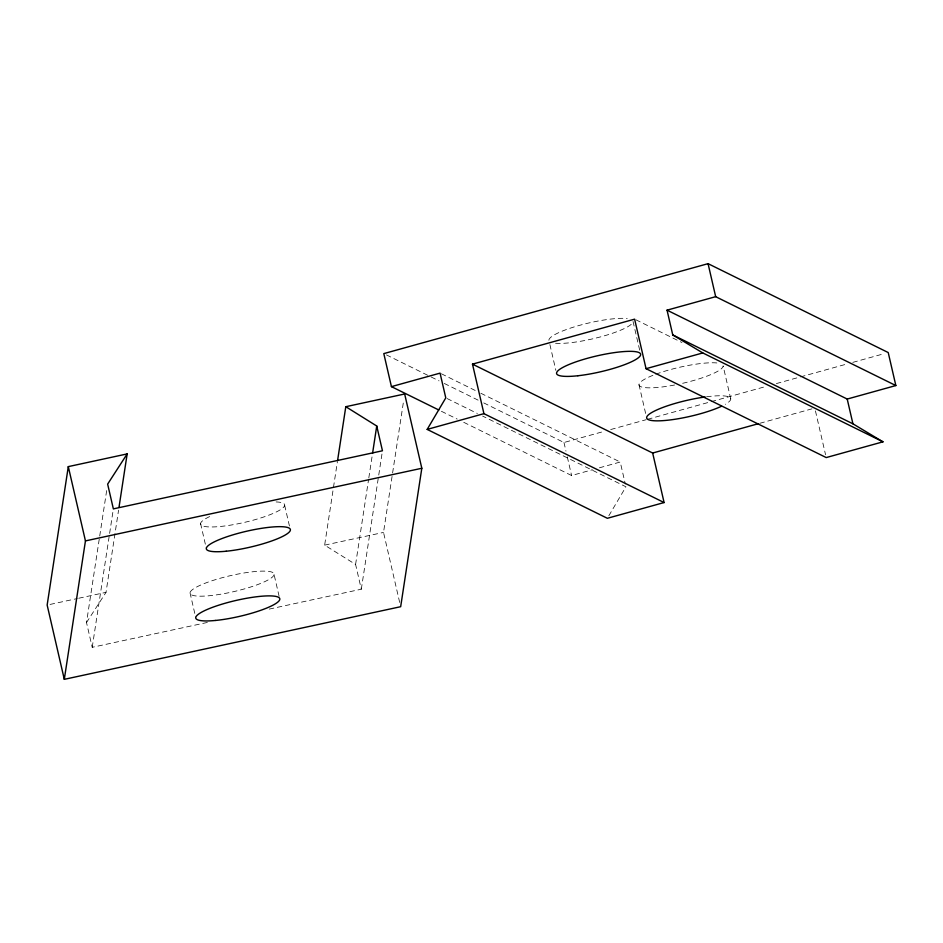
<?xml version="1.0" encoding="UTF-8"?>
<svg xmlns="http://www.w3.org/2000/svg" width="943" height="943" viewBox="0 0 943 943"><rect width="100%" height="100%" fill="white"/><g stroke="black" fill="none" stroke-linecap="round" stroke-linejoin="round"><path stroke-width="0.71" stroke-dasharray="4.71 3.54" d="M207.342 622.451L92.225 647.311L86.508 622.557L99.498 537.475M99.722 536.037L106.771 489.889M92.225 647.311L109.4 534.834M109.624 533.396L113.36 508.878M86.508 622.557L106.017 592.345L118.57 510.151M269.215 609.095L361.31 589.21L355.594 564.444L324.651 545.137L337.429 461.492M355.594 564.444L368.595 479.362M368.807 477.924L372.332 454.856M361.31 589.21L382.457 450.778M399.679 602.424L383.518 532.418L403.781 399.749M608.836 515.774L625.952 486.788L482.604 416.063M483.759 402.92L563.973 442.503L603.626 431.505M610.699 429.536L646.096 419.718M647.523 419.329L709.82 402.036M711.234 401.647L765.044 386.724M776.372 383.577L799.027 377.294M800.442 376.905L845.753 364.328M852.826 362.371L883.98 353.731M463.756 422.311L571.599 475.52L592.44 469.732M599.394 467.811L620.235 462.023L625.315 484.03M759.81 423.301L811.97 408.838M50.026 604.439L77.302 598.546M78.74 598.239L106.017 592.345M324.651 545.137L383.518 532.418M635.936 319.807L681.966 342.521M441.383 373.782L475.578 390.65M480.836 393.255L620.235 462.023M386.441 354.91L429.831 376.328M431.151 376.976L439.037 380.866M444.306 383.459L478.49 400.327M447.1 398.547L477.347 413.47M441.407 411.278L457.19 419.069M815.436 410.877L825.561 454.738M730.742 398.889L723.128 365.884A43.13 8.157 -13 0 1 681.447 383.577M639.672 350.148L633.036 321.433A43.13 8.157 -13 0 1 602.235 336.415A43.13 8.157 -13 0 1 554.743 343.158M639 384.72L645.955 414.873M549.899 344.584L555.875 370.422M563.973 442.503L565.965 451.119M567.285 456.86L571.599 475.52M284.668 505.354L289.43 525.994M274.095 574.57A43.13 8.157 -13 0 1 209.888 595.681A43.13 8.157 -13 0 1 212.175 580.699A43.13 8.157 -13 0 1 274.095 574.57L279.175 596.577M200.576 523.518L206.293 548.272M190.003 592.734L195.72 617.488M276.134 501.935A43.13 8.157 -13 0 1 269.686 514.831A43.13 8.157 -13 0 1 211.786 526.972A43.13 8.157 -13 0 1 212.529 515.279M674.587 385.003A43.13 8.157 -13 0 1 640.45 386.512A43.13 8.157 -13 0 1 654.525 374.713M655.774 374.241A43.13 8.157 -13 0 1 719.78 363.432M548.909 340.282A43.13 8.157 -13 0 1 579.709 325.3A43.13 8.157 -13 0 1 627.213 318.557M706.59 396.767A43.13 8.157 -13 0 1 725.308 404.299"/><path stroke-width="1.41" d="M119.007 507.263L127.164 453.913L68.297 466.62L47.15 605.052L64.301 679.337L400.669 606.703L421.816 468.27L404.665 393.985L345.798 406.704L337.653 460.054M64.301 679.337L85.448 540.905L68.297 466.62M372.556 453.406L376.74 426.012L345.798 406.704M664.096 502.548L607.351 518.296L427.179 429.407L445.78 397.899L440.063 373.133L391.428 386.63L383.801 353.613L708.063 263.663L888.223 352.552L895.85 385.557L847.215 399.054L667.043 310.164L672.76 334.93L702.794 352.941L882.966 441.831L826.221 457.567L646.049 368.689L634.615 319.158L472.49 364.139L483.924 413.659L664.096 502.548L652.662 453.029L472.49 364.139M127.164 453.913L107.643 484.124L113.36 508.878L382.457 450.778L376.74 426.012M667.043 310.164L715.678 296.68L895.85 385.557M427.179 429.407L483.924 413.659M646.049 368.689L702.794 352.941M652.662 453.029L758.396 423.69M85.448 540.905L421.816 468.27M672.76 334.93L852.932 423.82L882.966 441.831M391.428 386.63L438.778 409.981M847.215 399.054L852.932 423.82M708.063 263.663L715.678 296.68M721.607 406.209A43.13 8.157 -13 0 1 665.558 420.437A43.13 8.157 -13 0 1 651.601 412.61A43.13 8.157 -13 0 1 705.152 396.968M577.894 375.75A43.13 8.157 -13 0 0 640.662 354.45A43.13 8.157 -13 0 0 577.234 361.417A43.13 8.157 -13 0 0 577.894 375.75M215.605 620.447A43.13 8.157 -13 0 0 279.812 599.335A43.13 8.157 -13 0 0 217.892 605.465A43.13 8.157 -13 0 0 215.605 620.447M226.179 551.231A43.13 8.157 -13 0 0 290.385 530.119A43.13 8.157 -13 0 0 228.465 536.249A43.13 8.157 -13 0 0 226.179 551.231"/></g></svg>
